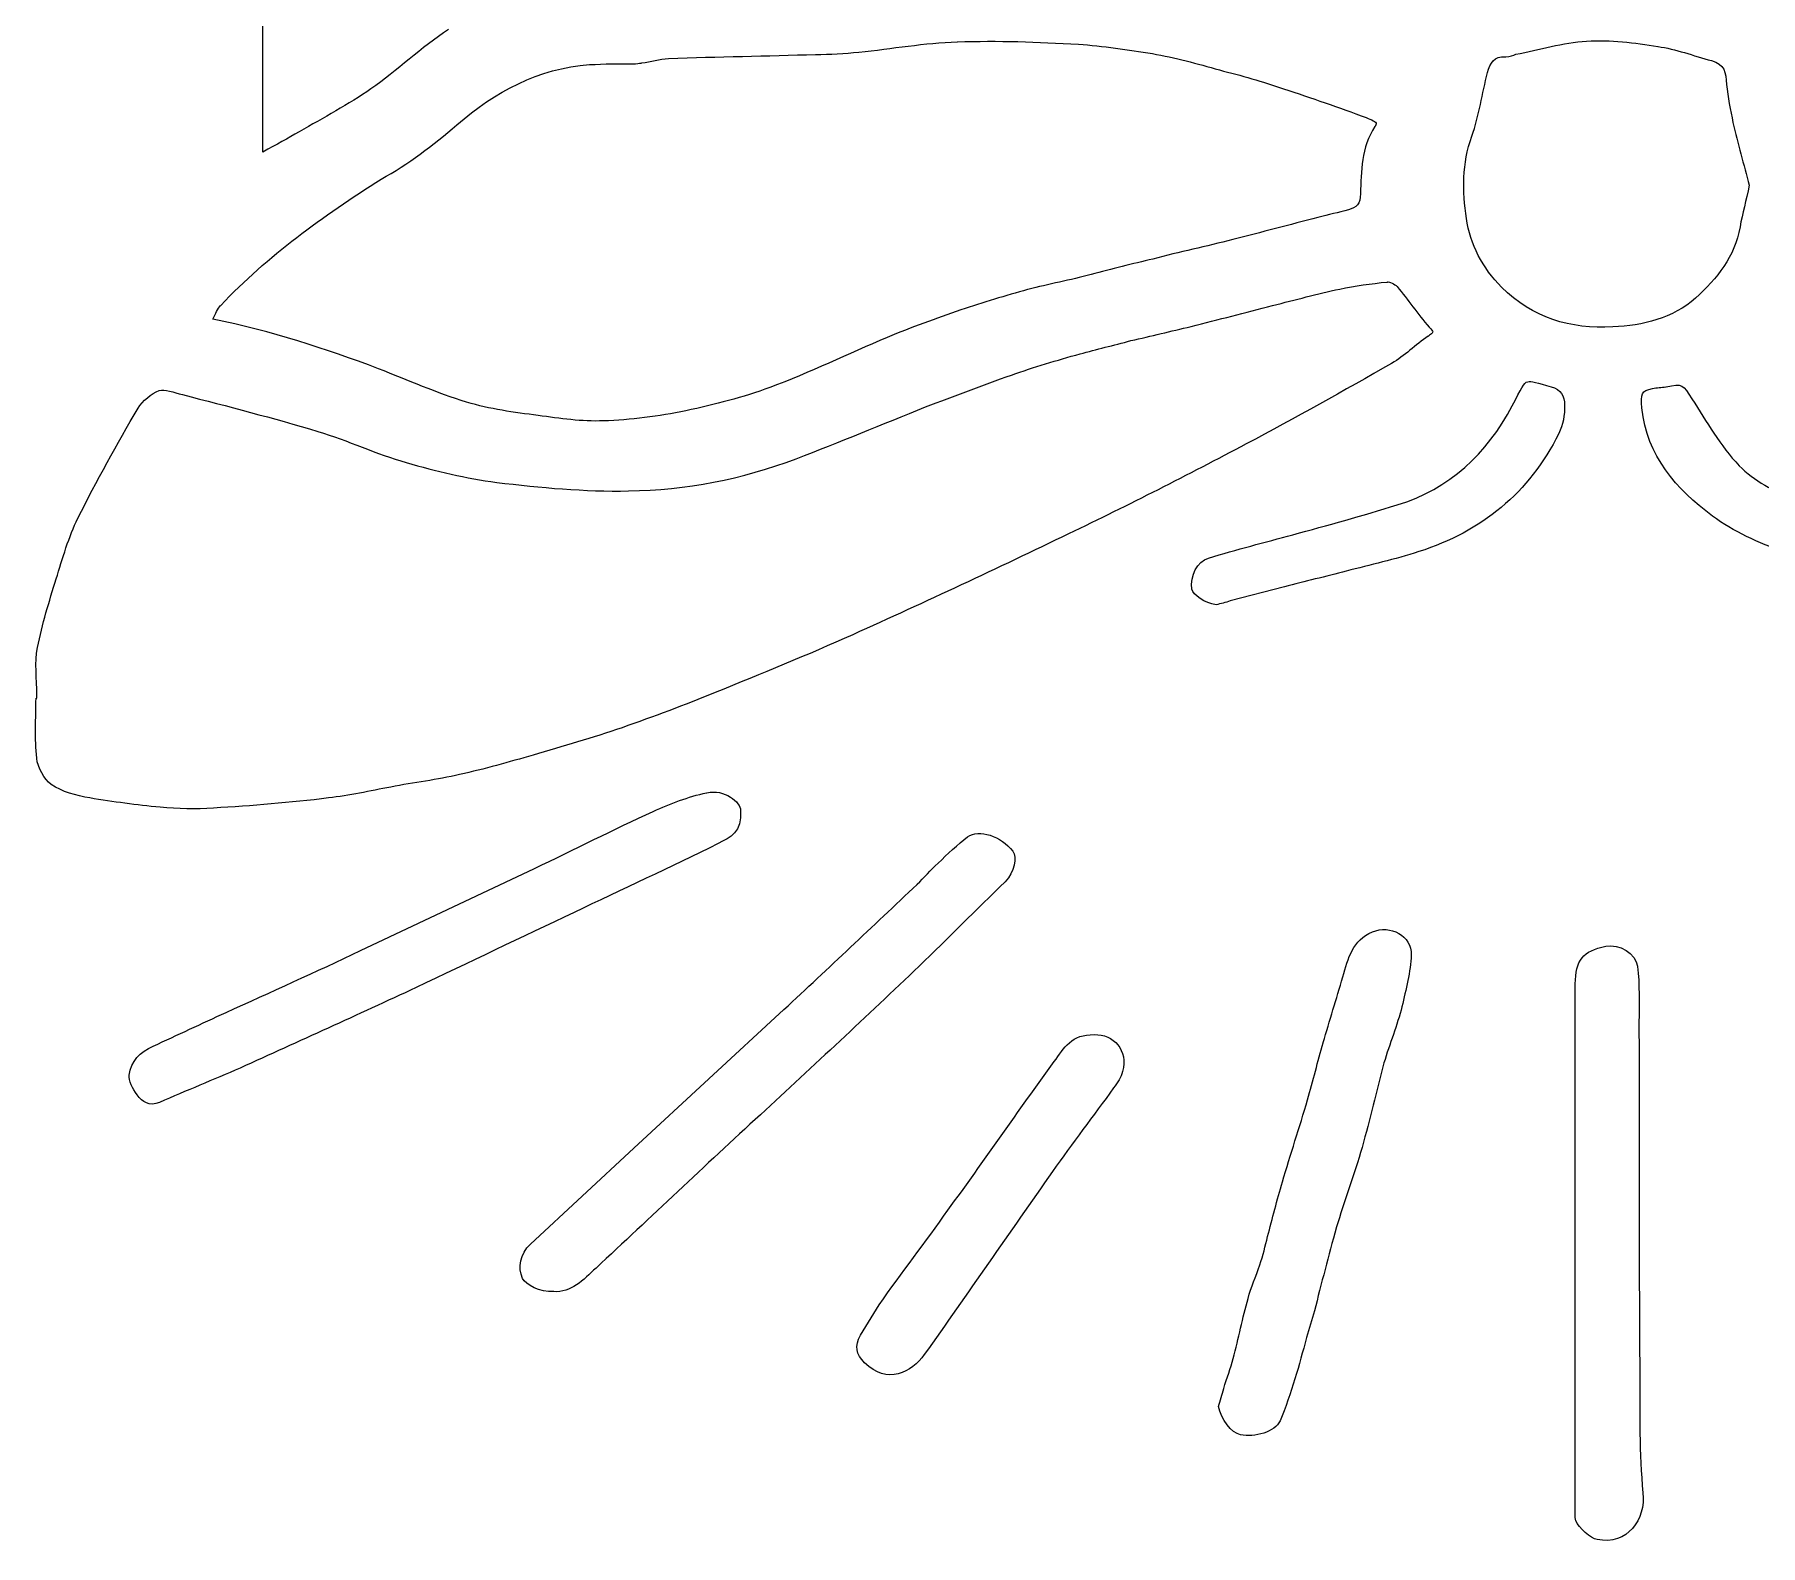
# Model space of a CAD drawing. Header units: millimetres. Extents: x -152 to 152, y -96 to 110.
# Drawn here: x -65.76 to -36.58, y -34.15 to -8.59 of the extents above; entities that cross this region are included whole.
import ezdxf

# ---------------------------------------------------------------- set-up
doc = ezdxf.new("R2010")
doc.units = ezdxf.units.MM
doc.layers.add('CUTOUTS', color=1, linetype='CONTINUOUS')

msp = doc.modelspace()

# ---------------------------------------------------------------- linework, layer by layer
at = {"layer": 'CUTOUTS'}
for p, q in [((-61.899, -10.582), (-61.899, 4.203)), ((-44.631, -17.934), (-45.545, -18.172)), ((-65.735, -19.818), (-65.722, -19.818)), ((-60.247, -24.086), (-57.31, -22.697)), ((-39.713, -33.672), (-39.713, -24.65)), ((-55.631, -27.425), (-53.091, -25.083)), ((-57.377, -29.052), (-55.631, -27.425)), ((-51.798, -30.588), (-51.482, -30.075))]:
    msp.add_line(p, q, dxfattribs=at)
for points, knots in [([(-58.761, -8.508), (-58.761, -8.508), (-58.761, -8.508), (-58.761, -8.508), (-59.229, -8.816), (-59.627, -9.2), (-60.072, -9.514)], [-0.000106, -0.000106, -0.000106, -0.000106, 0, 0, 0, 1, 1, 1, 1]), ([(-51.823, -8.891), (-51.265, -8.837), (-50.71, -8.732), (-50.16, -8.719), (-50.16, -8.719), (-50.16, -8.719), (-50.16, -8.719)], [0, 0, 0, 0, 1, 1, 1, 1.000219, 1.000219, 1.000219, 1.000219]), ([(-50.16, -8.719), (-50.16, -8.719), (-50.16, -8.719), (-50.159, -8.719), (-49.474, -8.693), (-48.801, -8.719), (-48.114, -8.759)], [-0.000177, -0.000177, -0.000177, -0.000177, 0, 0, 0, 1, 1, 1, 1]), ([(-39.522, -8.706), (-39.118, -8.68), (-38.712, -8.732), (-38.316, -8.798), (-38.316, -8.798), (-38.316, -8.798), (-38.315, -8.798)], [0, 0, 0, 0, 1, 1, 1, 1.000734, 1.000734, 1.000734, 1.000734]), ([(-55.502, -9.076), (-55.5, -9.076), (-55.499, -9.076), (-55.498, -9.075), (-55.336, -9.049), (-55.193, -9.01), (-55.04, -8.997)], [-0.008571, -0.008571, -0.008571, -0.008571, 0, 0, 0, 0.997234, 0.997234, 0.997234, 0.997234]), ([(-46.863, -8.917), (-46.482, -8.982), (-46.1, -9.088), (-45.73, -9.193), (-45.73, -9.193), (-45.73, -9.193), (-45.729, -9.194)], [0, 0, 0, 0, 1, 1, 1, 1.000721, 1.000721, 1.000721, 1.000721]), ([(-41.197, -9.238), (-41.146, -9.073), (-41.093, -8.958), (-40.891, -8.97), (-40.89, -8.97), (-40.89, -8.97), (-40.889, -8.97)], [0.002137, 0.002137, 0.002137, 0.002137, 1, 1, 1, 1.002174, 1.002174, 1.002174, 1.002174]), ([(-40.889, -8.97), (-40.889, -8.97), (-40.888, -8.97), (-40.888, -8.97), (-40.819, -8.97), (-40.763, -8.941), (-40.718, -8.929)], [-0.009255, -0.009255, -0.009255, -0.009255, 0, 0, 0, 0.99187, 0.99187, 0.99187, 0.99187]), ([(-38.315, -8.798), (-38.315, -8.798), (-38.315, -8.798), (-38.314, -8.798), (-38.019, -8.836), (-37.716, -8.954), (-37.408, -9.035)], [-0.000963, -0.000963, -0.000963, -0.000963, 0, 0, 0, 1, 1, 1, 1]), ([(-55.638, -9.089), (-55.587, -9.089), (-55.535, -9.076), (-55.506, -9.076), (-55.505, -9.076), (-55.503, -9.076), (-55.502, -9.076)], [0, 0, 0, 0, 1, 1, 1, 1.034755, 1.034755, 1.034755, 1.034755]), ([(-45.729, -9.194), (-45.729, -9.194), (-45.729, -9.194), (-45.728, -9.194), (-45.359, -9.286), (-45.004, -9.391), (-44.647, -9.51)], [-0.000727, -0.000727, -0.000727, -0.000727, 0, 0, 0, 1, 1, 1, 1]), ([(-41.462, -10.313), (-41.462, -10.313), (-41.462, -10.313), (-41.462, -10.313), (-41.341, -9.963), (-41.288, -9.591), (-41.197, -9.238)], [-0.0003045, -0.0003045, -0.0003045, -0.0003045, 0, 0, 0, 0.9989709, 0.9989709, 0.9989709, 0.9989709]), ([(-37.154, -9.439), (-37.14, -9.657), (-37.087, -9.871), (-37.047, -10.08), (-37.047, -10.081), (-37.047, -10.081), (-37.047, -10.081)], [0, 0, 0, 0, 1, 1, 1, 1.00129, 1.00129, 1.00129, 1.00129]), ([(-43.099, -10.149), (-43.099, -10.149), (-43.099, -10.149), (-43.099, -10.15), (-43.333, -10.508), (-43.332, -10.904), (-43.345, -11.287), (-43.345, -11.287), (-43.345, -11.287), (-43.345, -11.287)], [-0.000642, -0.000642, -0.000642, -0.000642, 0, 0, 0, 1, 1, 1, 1.000748, 1.000748, 1.000748, 1.000748]), ([(-43.247, -9.999), (-43.16, -10.032), (-43.077, -10.07), (-43.079, -10.106), (-43.08, -10.114), (-43.084, -10.128), (-43.098, -10.148), (-43.098, -10.149), (-43.099, -10.149), (-43.099, -10.149)], [0, 0, 0, 0, 0.806678, 0.806678, 0.806678, 1, 1, 1, 1.001634, 1.001634, 1.001634, 1.001634]), ([(-37.047, -10.081), (-37.047, -10.082), (-37.047, -10.082), (-37.047, -10.082), (-36.968, -10.438), (-36.863, -10.792), (-36.772, -11.144)], [-0.000759, -0.000759, -0.000759, -0.000759, 0, 0, 0, 0.9895876, 0.9895876, 0.9895876, 0.9895876]), ([(-41.553, -11.705), (-41.618, -11.245), (-41.631, -10.779), (-41.462, -10.313), (-41.462, -10.313), (-41.462, -10.313), (-41.462, -10.313)], [0, 0, 0, 0, 1, 1, 1, 1.000219, 1.000219, 1.000219, 1.000219]), ([(-62.614, -13.175), (-62.614, -13.175), (-62.614, -13.175), (-62.613, -13.175), (-61.811, -12.333), (-60.889, -11.661), (-59.899, -11.04)], [-0.0001709, -0.0001709, -0.0001709, -0.0001709, 0, 0, 0, 0.9996428, 0.9996428, 0.9996428, 0.9996428]), ([(-43.345, -11.287), (-43.345, -11.288), (-43.345, -11.288), (-43.345, -11.288), (-43.345, -11.457), (-43.415, -11.522), (-43.547, -11.558), (-43.547, -11.558), (-43.547, -11.558), (-43.547, -11.558)], [-0.001551, -0.001551, -0.001551, -0.001551, 0, 0, 0, 1, 1, 1, 1.001782, 1.001782, 1.001782, 1.001782]), ([(-43.547, -11.558), (-43.548, -11.558), (-43.548, -11.558), (-43.548, -11.558), (-43.715, -11.609), (-43.887, -11.636), (-44.063, -11.69)], [-0.0014939, -0.0014939, -0.0014939, -0.0014939, 0, 0, 0, 0.9975688, 0.9975688, 0.9975688, 0.9975688]), ([(-44.063, -11.69), (-44.54, -11.809), (-45.015, -11.941), (-45.503, -12.06), (-45.503, -12.06), (-45.504, -12.06), (-45.504, -12.06)], [0.0009017, 0.0009017, 0.0009017, 0.0009017, 1, 1, 1, 1.0003335, 1.0003335, 1.0003335, 1.0003335]), ([(-36.928, -11.848), (-37.018, -12.35), (-37.314, -12.723), (-37.68, -13.05), (-37.68, -13.05), (-37.68, -13.05), (-37.68, -13.05)], [0, 0, 0, 0, 1, 1, 1, 1.000066, 1.000066, 1.000066, 1.000066]), ([(-45.504, -12.06), (-45.504, -12.06), (-45.504, -12.06), (-45.504, -12.06), (-45.952, -12.179), (-46.402, -12.271), (-46.853, -12.391)], [-0.000361, -0.000361, -0.000361, -0.000361, 0, 0, 0, 0.9994294, 0.9994294, 0.9994294, 0.9994294]), ([(-47.898, -12.655), (-48.253, -12.747), (-48.611, -12.814), (-48.97, -12.907), (-48.97, -12.907), (-48.97, -12.907), (-48.971, -12.907)], [0, 0, 0, 0, 1, 1, 1, 1.000556, 1.000556, 1.000556, 1.000556]), ([(-43.696, -12.898), (-43.433, -12.846), (-43.17, -12.806), (-42.894, -12.78), (-42.893, -12.78), (-42.892, -12.78), (-42.891, -12.78)], [0, 0, 0, 0, 1, 1, 1, 1.003062, 1.003062, 1.003062, 1.003062]), ([(-42.891, -12.78), (-42.89, -12.78), (-42.89, -12.78), (-42.889, -12.779), (-42.857, -12.773), (-42.768, -12.813), (-42.724, -12.857)], [-0.012668, -0.012668, -0.012668, -0.012668, 0, 0, 0, 0.987725, 0.987725, 0.987725, 0.987725]), ([(-48.971, -12.907), (-48.971, -12.907), (-48.971, -12.907), (-48.971, -12.907), (-49.341, -13.013), (-49.726, -13.119), (-50.099, -13.252)], [-0.000533, -0.000533, -0.000533, -0.000533, 0, 0, 0, 1, 1, 1, 1]), ([(-39.078, -13.54), (-39.078, -13.54), (-39.078, -13.54), (-39.078, -13.54), (-39.795, -13.579), (-40.439, -13.386), (-40.958, -12.867)], [-0.000037, -0.000037, -0.000037, -0.000037, 0, 0, 0, 1, 1, 1, 1]), ([(-37.68, -13.05), (-37.68, -13.05), (-37.68, -13.05), (-37.68, -13.05), (-38.065, -13.397), (-38.568, -13.514), (-39.078, -13.54), (-39.078, -13.54), (-39.078, -13.54), (-39.078, -13.54)], [-0.000062, -0.000062, -0.000062, -0.000062, 0, 0, 0, 1, 1, 1, 1.000053, 1.000053, 1.000053, 1.000053]), ([(-62.745, -13.409), (-62.698, -13.316), (-62.668, -13.23), (-62.614, -13.176), (-62.614, -13.176), (-62.614, -13.175), (-62.614, -13.175)], [0.1803161, 0.1803161, 0.1803161, 0.1803161, 1, 1, 1, 1.0017809, 1.0017809, 1.0017809, 1.0017809]), ([(-59.946, -14.245), (-59.946, -14.245), (-59.946, -14.245), (-59.947, -14.245), (-60.841, -13.908), (-61.749, -13.608), (-62.745, -13.409)], [-0.0001333, -0.0001333, -0.0001333, -0.0001333, 0, 0, 0, 0.9779349, 0.9779349, 0.9779349, 0.9779349]), ([(-50.099, -13.252), (-50.522, -13.398), (-50.933, -13.543), (-51.345, -13.716), (-51.345, -13.716), (-51.345, -13.716), (-51.345, -13.716)], [0.0004437, 0.0004437, 0.0004437, 0.0004437, 1, 1, 1, 1.0000103, 1.0000103, 1.0000103, 1.0000103]), ([(-46.207, -13.533), (-46.207, -13.533), (-46.207, -13.533), (-46.207, -13.533), (-45.743, -13.414), (-45.294, -13.295), (-44.831, -13.176)], [-0.000434, -0.000434, -0.000434, -0.000434, 0, 0, 0, 1, 1, 1, 1]), ([(-47.226, -13.771), (-46.882, -13.692), (-46.551, -13.612), (-46.208, -13.533), (-46.208, -13.533), (-46.207, -13.533), (-46.207, -13.533)], [0.0009298, 0.0009298, 0.0009298, 0.0009298, 1, 1, 1, 1.0005875, 1.0005875, 1.0005875, 1.0005875]), ([(-42.198, -13.694), (-42.199, -13.694), (-42.199, -13.694), (-42.199, -13.695), (-42.416, -13.844), (-42.6, -14.028), (-42.818, -14.156)], [-0.001418, -0.001418, -0.001418, -0.001418, 0, 0, 0, 1, 1, 1, 1]), ([(-42.182, -13.544), (-42.109, -13.627), (-42.107, -13.624), (-42.162, -13.669), (-42.172, -13.676), (-42.183, -13.685), (-42.197, -13.693), (-42.198, -13.694), (-42.198, -13.694), (-42.198, -13.694)], [0, 0, 0, 0, 0.855861, 0.855861, 0.855861, 1, 1, 1, 1.002918, 1.002918, 1.002918, 1.002918]), ([(-51.345, -13.716), (-51.345, -13.716), (-51.345, -13.716), (-51.345, -13.716), (-52.008, -13.995), (-52.656, -14.312), (-53.327, -14.562)], [-0.000006, -0.000006, -0.000006, -0.000006, 0, 0, 0, 1, 1, 1, 1]), ([(-49.245, -14.352), (-48.863, -14.22), (-48.48, -14.101), (-48.085, -13.996), (-48.085, -13.996), (-48.084, -13.996), (-48.084, -13.996)], [0, 0, 0, 0, 1, 1, 1, 1.000359, 1.000359, 1.000359, 1.000359]), ([(-48.084, -13.996), (-48.084, -13.996), (-48.084, -13.996), (-48.084, -13.995), (-47.808, -13.917), (-47.518, -13.851), (-47.226, -13.771)], [-0.0005105, -0.0005105, -0.0005105, -0.0005105, 0, 0, 0, 0.9989142, 0.9989142, 0.9989142, 0.9989142]), ([(-58.455, -14.812), (-58.954, -14.655), (-59.442, -14.444), (-59.946, -14.245), (-59.946, -14.245), (-59.946, -14.245), (-59.946, -14.245)], [0.000459, 0.000459, 0.000459, 0.000459, 1, 1, 1, 1.0002406, 1.0002406, 1.0002406, 1.0002406]), ([(-42.818, -14.156), (-43.625, -14.618), (-44.444, -15.081), (-45.277, -15.517), (-45.277, -15.517), (-45.277, -15.517), (-45.277, -15.517)], [0.0001938, 0.0001938, 0.0001938, 0.0001938, 1, 1, 1, 1.0000659, 1.0000659, 1.0000659, 1.0000659]), ([(-63.652, -14.616), (-63.561, -14.587), (-63.408, -14.643), (-63.258, -14.684), (-63.258, -14.684), (-63.258, -14.684), (-63.258, -14.684)], [0.0022555, 0.0022555, 0.0022555, 0.0022555, 1, 1, 1, 1.0007281, 1.0007281, 1.0007281, 1.0007281]), ([(-40.778, -14.871), (-40.623, -14.584), (-40.59, -14.481), (-40.518, -14.465), (-40.465, -14.454), (-40.35, -14.484), (-40.121, -14.551), (-40.121, -14.551), (-40.121, -14.551), (-40.121, -14.551)], [0, 0, 0, 0, 0.579713, 0.579713, 0.579713, 1, 1, 1, 1.000095, 1.000095, 1.000095, 1.000095]), ([(-40.121, -14.551), (-40.121, -14.551), (-40.121, -14.551), (-40.121, -14.551), (-39.953, -14.599), (-39.893, -14.704), (-39.893, -14.86)], [-0.000278, -0.000278, -0.000278, -0.000278, 0, 0, 0, 1, 1, 1, 1]), ([(-38.405, -14.579), (-38.33, -14.566), (-38.264, -14.566), (-38.181, -14.552), (-38.18, -14.552), (-38.18, -14.552), (-38.179, -14.552)], [0.002225, 0.002225, 0.002225, 0.002225, 1, 1, 1, 1.007108, 1.007108, 1.007108, 1.007108]), ([(-38.179, -14.552), (-38.178, -14.552), (-38.178, -14.552), (-38.177, -14.552), (-37.907, -14.487), (-37.886, -14.519), (-37.742, -14.754), (-37.742, -14.754), (-37.742, -14.754), (-37.742, -14.755)], [-0.002003, -0.002003, -0.002003, -0.002003, 0, 0, 0, 1, 1, 1, 1.000939, 1.000939, 1.000939, 1.000939]), ([(-63.258, -14.684), (-63.258, -14.684), (-63.258, -14.684), (-63.258, -14.684), (-62.49, -14.882), (-61.724, -15.08), (-60.971, -15.305)], [-0.000139, -0.000139, -0.000139, -0.000139, 0, 0, 0, 1, 1, 1, 1]), ([(-57.245, -15.036), (-57.246, -15.036), (-57.246, -15.036), (-57.246, -15.036), (-57.656, -14.983), (-58.063, -14.93), (-58.455, -14.812)], [-0.000274, -0.000274, -0.000274, -0.000274, 0, 0, 0, 1, 1, 1, 1]), ([(-39.893, -14.86), (-39.893, -15.027), (-39.919, -15.205), (-39.992, -15.339), (-39.992, -15.339), (-39.993, -15.34), (-39.993, -15.34)], [0, 0, 0, 0, 1, 1, 1, 1.002057, 1.002057, 1.002057, 1.002057]), ([(-37.742, -14.755), (-37.742, -14.755), (-37.741, -14.755), (-37.741, -14.755), (-37.491, -15.137), (-37.265, -15.55), (-36.942, -15.887)], [-0.000572, -0.000572, -0.000572, -0.000572, 0, 0, 0, 1, 1, 1, 1]), ([(-56.143, -15.128), (-56.143, -15.128), (-56.143, -15.128), (-56.143, -15.128), (-56.507, -15.141), (-56.875, -15.089), (-57.245, -15.036), (-57.245, -15.036), (-57.245, -15.036), (-57.245, -15.036)], [-0.00016, -0.00016, -0.00016, -0.00016, 0, 0, 0, 1, 1, 1, 1.000302, 1.000302, 1.000302, 1.000302]), ([(-54.748, -14.957), (-55.209, -15.049), (-55.683, -15.115), (-56.142, -15.128), (-56.142, -15.128), (-56.142, -15.128), (-56.143, -15.128)], [0, 0, 0, 0, 1, 1, 1, 1.000128, 1.000128, 1.000128, 1.000128]), ([(-52.882, -15.767), (-52.882, -15.767), (-52.882, -15.767), (-52.882, -15.767), (-52.153, -15.489), (-51.426, -15.184), (-50.698, -14.893)], [-0.000047, -0.000047, -0.000047, -0.000047, 0, 0, 0, 1, 1, 1, 1]), ([(-39.993, -15.34), (-39.993, -15.34), (-39.993, -15.34), (-39.993, -15.341), (-40.49, -16.348), (-41.297, -16.999), (-42.358, -17.339), (-42.358, -17.339), (-42.358, -17.339), (-42.358, -17.339)], [-0.0003, -0.0003, -0.0003, -0.0003, 0, 0, 0, 1, 1, 1, 1.000011, 1.000011, 1.000011, 1.000011]), ([(-45.277, -15.517), (-45.277, -15.517), (-45.277, -15.517), (-45.277, -15.517), (-46.268, -16.046), (-47.26, -16.548), (-48.278, -17.038), (-48.278, -17.038), (-48.278, -17.038), (-48.278, -17.038)], [-0.000055, -0.000055, -0.000055, -0.000055, 0, 0, 0, 1, 1, 1, 1.000018, 1.000018, 1.000018, 1.000018]), ([(-59.475, -15.834), (-58.971, -15.98), (-58.466, -16.1), (-57.946, -16.167), (-57.946, -16.167), (-57.946, -16.167), (-57.946, -16.167)], [0, 0, 0, 0, 1, 1, 1, 1.000051, 1.000051, 1.000051, 1.000051]), ([(-55.717, -16.312), (-54.745, -16.299), (-53.8, -16.113), (-52.882, -15.767), (-52.882, -15.767), (-52.882, -15.767), (-52.882, -15.767)], [0, 0, 0, 0, 1, 1, 1, 1.000037, 1.000037, 1.000037, 1.000037]), ([(-36.942, -15.887), (-36.694, -16.148), (-36.344, -16.308), (-36.027, -16.453), (-36.027, -16.454), (-36.026, -16.454), (-36.026, -16.454)], [0.000306, 0.000306, 0.000306, 0.000306, 1, 1, 1, 1.00078, 1.00078, 1.00078, 1.00078]), ([(-57.946, -16.167), (-57.946, -16.167), (-57.946, -16.167), (-57.946, -16.167), (-57.204, -16.259), (-56.461, -16.326), (-55.717, -16.312)], [-0.0000352, -0.0000352, -0.0000352, -0.0000352, 0, 0, 0, 0.999907, 0.999907, 0.999907, 0.999907]), ([(-65.393, -17.799), (-65.393, -17.799), (-65.393, -17.799), (-65.393, -17.799), (-65.287, -17.454), (-65.182, -17.086), (-65.026, -16.774)], [-0.000056, -0.000056, -0.000056, -0.000056, 0, 0, 0, 1, 1, 1, 1]), ([(-48.278, -17.038), (-48.278, -17.038), (-48.278, -17.038), (-48.278, -17.038), (-49.482, -17.62), (-50.698, -18.188), (-51.928, -18.744)], [-0.000015, -0.000015, -0.000015, -0.000015, 0, 0, 0, 1, 1, 1, 1]), ([(-45.914, -17.448), (-45.914, -17.448), (-45.913, -17.448), (-45.913, -17.448), (-45.439, -17.303), (-44.963, -17.184), (-44.486, -17.052)], [-0.000176, -0.000176, -0.000176, -0.000176, 0, 0, 0, 1, 1, 1, 1]), ([(-46.196, -17.975), (-46.22, -17.743), (-46.108, -17.505), (-45.914, -17.448), (-45.914, -17.448), (-45.914, -17.448), (-45.914, -17.448)], [0.0028631, 0.0028631, 0.0028631, 0.0028631, 1, 1, 1, 1.0003731, 1.0003731, 1.0003731, 1.0003731]), ([(-42.358, -17.339), (-42.358, -17.339), (-42.358, -17.339), (-42.358, -17.339), (-42.766, -17.471), (-43.175, -17.563), (-43.586, -17.669), (-43.586, -17.669), (-43.586, -17.669), (-43.586, -17.669)], [-0.000028, -0.000028, -0.000028, -0.000028, 0, 0, 0, 1, 1, 1, 1.000205, 1.000205, 1.000205, 1.000205]), ([(-43.586, -17.669), (-43.586, -17.669), (-43.586, -17.669), (-43.586, -17.669), (-43.929, -17.762), (-44.286, -17.841), (-44.631, -17.934)], [-0.000244, -0.000244, -0.000244, -0.000244, 0, 0, 0, 1, 1, 1, 1]), ([(-65.71, -18.958), (-65.631, -18.564), (-65.512, -18.182), (-65.393, -17.799), (-65.393, -17.799), (-65.393, -17.799), (-65.393, -17.799)], [0, 0, 0, 0, 1, 1, 1, 1.00005, 1.00005, 1.00005, 1.00005]), ([(-45.545, -18.172), (-45.546, -18.173), (-45.546, -18.173), (-45.547, -18.173), (-45.622, -18.198), (-45.71, -18.223), (-45.783, -18.236)], [-0.0066317, -0.0066317, -0.0066317, -0.0066317, 0, 0, 0, 0.968065, 0.968065, 0.968065, 0.968065]), ([(-65.722, -19.818), (-65.722, -19.802), (-65.722, -19.785), (-65.722, -19.768), (-65.722, -19.486), (-65.76, -19.211), (-65.71, -18.958)], [-0.059993, -0.059993, -0.059993, -0.059993, 0, 0, 0, 1, 1, 1, 1]), ([(-51.928, -18.744), (-52.694, -19.087), (-53.474, -19.404), (-54.255, -19.722), (-54.255, -19.722), (-54.255, -19.722), (-54.255, -19.722)], [0.0000551, 0.0000551, 0.0000551, 0.0000551, 1, 1, 1, 1.0000295, 1.0000295, 1.0000295, 1.0000295]), ([(-65.722, -20.835), (-65.722, -20.835), (-65.722, -20.835), (-65.722, -20.834), (-65.759, -20.499), (-65.737, -20.161), (-65.735, -19.818)], [-0.0007858, -0.0007858, -0.0007858, -0.0007858, 0, 0, 0, 0.9536336, 0.9536336, 0.9536336, 0.9536336]), ([(-54.255, -19.722), (-54.255, -19.722), (-54.255, -19.722), (-54.255, -19.722), (-54.77, -19.933), (-55.298, -20.131), (-55.827, -20.316)], [-0.000045, -0.000045, -0.000045, -0.000045, 0, 0, 0, 1, 1, 1, 1]), ([(-55.827, -20.316), (-56.328, -20.488), (-56.83, -20.633), (-57.332, -20.779), (-57.332, -20.779), (-57.332, -20.779), (-57.332, -20.779)], [0.0002218, 0.0002218, 0.0002218, 0.0002218, 1, 1, 1, 1.0000125, 1.0000125, 1.0000125, 1.0000125]), ([(-65.479, -21.275), (-65.593, -21.194), (-65.71, -20.988), (-65.722, -20.836), (-65.722, -20.836), (-65.722, -20.835), (-65.722, -20.835)], [0.00132, 0.00132, 0.00132, 0.00132, 1, 1, 1, 1.001637, 1.001637, 1.001637, 1.001637]), ([(-57.332, -20.779), (-57.332, -20.779), (-57.332, -20.779), (-57.332, -20.779), (-57.742, -20.898), (-58.151, -21.016), (-58.573, -21.108), (-58.573, -21.108), (-58.573, -21.109), (-58.573, -21.109)], [-0.000015, -0.000015, -0.000015, -0.000015, 0, 0, 0, 1, 1, 1, 1.000413, 1.000413, 1.000413, 1.000413]), ([(-58.573, -21.109), (-58.573, -21.109), (-58.573, -21.109), (-58.574, -21.109), (-58.953, -21.2), (-59.349, -21.24), (-59.736, -21.32)], [-0.000454, -0.000454, -0.000454, -0.000454, 0, 0, 0, 0.999559, 0.999559, 0.999559, 0.999559]), ([(-60.79, -21.505), (-60.79, -21.505), (-60.79, -21.505), (-60.79, -21.505), (-61.437, -21.584), (-62.085, -21.637), (-62.732, -21.676), (-62.732, -21.676), (-62.733, -21.676), (-62.733, -21.676)], [-0.000143, -0.000143, -0.000143, -0.000143, 0, 0, 0, 1, 1, 1, 1.000328, 1.000328, 1.000328, 1.000328]), ([(-59.736, -21.32), (-60.094, -21.386), (-60.437, -21.465), (-60.79, -21.504), (-60.79, -21.504), (-60.79, -21.504), (-60.79, -21.505)], [0.0004772, 0.0004772, 0.0004772, 0.0004772, 1, 1, 1, 1.0002593, 1.0002593, 1.0002593, 1.0002593]), ([(-55.3, -21.732), (-55.3, -21.732), (-55.3, -21.732), (-55.3, -21.732), (-55.011, -21.6), (-54.71, -21.483), (-54.398, -21.418), (-54.397, -21.418), (-54.397, -21.418), (-54.397, -21.418)], [-0.000077, -0.000077, -0.000077, -0.000077, 0, 0, 0, 1, 1, 1, 1.000775, 1.000775, 1.000775, 1.000775]), ([(-54.397, -21.418), (-54.397, -21.418), (-54.396, -21.418), (-54.396, -21.418), (-54.094, -21.345), (-53.823, -21.582), (-53.823, -21.713), (-53.823, -21.713), (-53.823, -21.714), (-53.823, -21.715)], [-0.000739, -0.000739, -0.000739, -0.000739, 0, 0, 0, 1, 1, 1, 1.003099, 1.003099, 1.003099, 1.003099]), ([(-62.733, -21.676), (-62.733, -21.676), (-62.733, -21.676), (-62.733, -21.676), (-63.033, -21.702), (-63.335, -21.689), (-63.638, -21.663)], [-0.000698, -0.000698, -0.000698, -0.000698, 0, 0, 0, 1, 1, 1, 1]), ([(-57.31, -22.697), (-56.634, -22.379), (-55.973, -22.036), (-55.3, -21.732), (-55.3, -21.732), (-55.3, -21.732), (-55.3, -21.732)], [0, 0, 0, 0, 1, 1, 1, 1.000033, 1.000033, 1.000033, 1.000033]), ([(-53.823, -21.715), (-53.823, -21.715), (-53.823, -21.716), (-53.823, -21.716), (-53.798, -22.08), (-53.994, -22.171), (-54.205, -22.277)], [-0.001493, -0.001493, -0.001493, -0.001493, 0, 0, 0, 1, 1, 1, 1]), ([(-50.484, -22.609), (-50.484, -22.609), (-50.483, -22.608), (-50.483, -22.608), (-50.326, -22.451), (-50.155, -22.294), (-49.986, -22.163)], [-0.001952, -0.001952, -0.001952, -0.001952, 0, 0, 0, 0.998342, 0.998342, 0.998342, 0.998342]), ([(-49.986, -22.163), (-49.794, -22.029), (-49.42, -22.145), (-49.222, -22.405), (-49.222, -22.405), (-49.222, -22.405), (-49.222, -22.405)], [0.0014056, 0.0014056, 0.0014056, 0.0014056, 1, 1, 1, 1.0005646, 1.0005646, 1.0005646, 1.0005646]), ([(-54.205, -22.277), (-55.012, -22.673), (-55.832, -23.057), (-56.639, -23.441), (-56.639, -23.441), (-56.639, -23.441), (-56.639, -23.441)], [0.000122, 0.000122, 0.000122, 0.000122, 1, 1, 1, 1.0000167, 1.0000167, 1.0000167, 1.0000167]), ([(-49.222, -22.405), (-49.222, -22.405), (-49.222, -22.405), (-49.221, -22.406), (-49.143, -22.503), (-49.193, -22.764), (-49.35, -22.921)], [-0.001164, -0.001164, -0.001164, -0.001164, 0, 0, 0, 1, 1, 1, 1]), ([(-50.841, -22.966), (-50.841, -22.966), (-50.841, -22.966), (-50.84, -22.965), (-50.72, -22.845), (-50.615, -22.727), (-50.485, -22.61), (-50.485, -22.61), (-50.484, -22.609), (-50.484, -22.609)], [-0.001337, -0.001337, -0.001337, -0.001337, 0, 0, 0, 1, 1, 1, 1.002463, 1.002463, 1.002463, 1.002463]), ([(-53.091, -25.083), (-53.091, -25.083), (-53.091, -25.083), (-53.091, -25.083), (-52.336, -24.382), (-51.595, -23.681), (-50.841, -22.966), (-50.841, -22.966), (-50.841, -22.966), (-50.841, -22.966)], [-0.000035, -0.000035, -0.000035, -0.000035, 0, 0, 0, 1, 1, 1, 1.000217, 1.000217, 1.000217, 1.000217]), ([(-56.639, -23.441), (-56.639, -23.441), (-56.639, -23.441), (-56.639, -23.441), (-57.525, -23.864), (-58.424, -24.287), (-59.311, -24.711)], [-0.000015, -0.000015, -0.000015, -0.000015, 0, 0, 0, 1, 1, 1, 1]), ([(-43.644, -24.531), (-43.551, -24.212), (-43.479, -23.907), (-43.144, -23.77), (-43.144, -23.77), (-43.144, -23.77), (-43.144, -23.77)], [0.000275, 0.000275, 0.000275, 0.000275, 1, 1, 1, 1.000597, 1.000597, 1.000597, 1.000597]), ([(-43.144, -23.77), (-43.143, -23.77), (-43.143, -23.77), (-43.143, -23.77), (-42.844, -23.638), (-42.474, -23.84), (-42.485, -24.158)], [-0.000637, -0.000637, -0.000637, -0.000637, 0, 0, 0, 1, 1, 1, 1]), ([(-62.523, -25.132), (-62.523, -25.132), (-62.523, -25.132), (-62.523, -25.132), (-61.769, -24.788), (-61.002, -24.444), (-60.247, -24.086)], [-0.000038, -0.000038, -0.000038, -0.000038, 0, 0, 0, 1, 1, 1, 1]), ([(-39.713, -24.65), (-39.713, -24.253), (-39.581, -24.088), (-39.198, -24.011), (-39.198, -24.011), (-39.198, -24.011), (-39.198, -24.011)], [0, 0, 0, 0, 1, 1, 1, 1.000208, 1.000208, 1.000208, 1.000208]), ([(-39.198, -24.011), (-39.197, -24.011), (-39.197, -24.011), (-39.197, -24.011), (-38.977, -23.964), (-38.684, -24.138), (-38.662, -24.351), (-38.662, -24.351), (-38.662, -24.351), (-38.662, -24.351)], [-0.000328, -0.000328, -0.000328, -0.000328, 0, 0, 0, 1, 1, 1, 1.000642, 1.000642, 1.000642, 1.000642]), ([(-38.662, -24.351), (-38.662, -24.351), (-38.662, -24.352), (-38.662, -24.352), (-38.623, -24.664), (-38.636, -24.979), (-38.636, -25.298)], [-0.000507, -0.000507, -0.000507, -0.000507, 0, 0, 0, 1, 1, 1, 1]), ([(-43.975, -25.643), (-43.975, -25.643), (-43.975, -25.643), (-43.975, -25.642), (-43.869, -25.273), (-43.75, -24.903), (-43.644, -24.531)], [-0.000119, -0.000119, -0.000119, -0.000119, 0, 0, 0, 1, 1, 1, 1]), ([(-42.643, -25.035), (-42.721, -25.347), (-42.853, -25.664), (-42.947, -25.985), (-42.947, -25.985), (-42.947, -25.985), (-42.947, -25.985)], [0.0005537, 0.0005537, 0.0005537, 0.0005537, 1, 1, 1, 1.0003237, 1.0003237, 1.0003237, 1.0003237]), ([(-63.754, -25.701), (-63.754, -25.701), (-63.754, -25.701), (-63.754, -25.701), (-63.343, -25.515), (-62.933, -25.317), (-62.523, -25.132), (-62.523, -25.132), (-62.523, -25.132), (-62.523, -25.132)], [-0.000111, -0.000111, -0.000111, -0.000111, 0, 0, 0, 1, 1, 1, 1.00007, 1.00007, 1.00007, 1.00007]), ([(-48.52, -25.962), (-48.52, -25.962), (-48.52, -25.962), (-48.52, -25.962), (-48.359, -25.735), (-48.222, -25.494), (-47.848, -25.507), (-47.847, -25.507), (-47.847, -25.507), (-47.846, -25.507)], [-0.000485, -0.000485, -0.000485, -0.000485, 0, 0, 0, 1, 1, 1, 1.001477, 1.001477, 1.001477, 1.001477]), ([(-47.846, -25.507), (-47.846, -25.507), (-47.845, -25.507), (-47.844, -25.507), (-47.518, -25.495), (-47.267, -25.776), (-47.365, -26.131), (-47.365, -26.132), (-47.365, -26.132), (-47.365, -26.132)], [-0.001641, -0.001641, -0.001641, -0.001641, 0, 0, 0, 1, 1, 1, 1.000507, 1.000507, 1.000507, 1.000507]), ([(-44.24, -26.608), (-44.146, -26.289), (-44.067, -25.959), (-43.975, -25.643), (-43.975, -25.643), (-43.975, -25.643), (-43.975, -25.643)], [0.0002755, 0.0002755, 0.0002755, 0.0002755, 1, 1, 1, 1.0001384, 1.0001384, 1.0001384, 1.0001384]), ([(-64.161, -26.191), (-64.124, -25.957), (-63.981, -25.802), (-63.754, -25.701), (-63.754, -25.701), (-63.754, -25.701), (-63.754, -25.701)], [0.0016859, 0.0016859, 0.0016859, 0.0016859, 1, 1, 1, 1.0001909, 1.0001909, 1.0001909, 1.0001909]), ([(-50.319, -28.476), (-49.71, -27.642), (-49.128, -26.795), (-48.52, -25.963), (-48.52, -25.962), (-48.52, -25.962), (-48.52, -25.962)], [0, 0, 0, 0, 1, 1, 1, 1.000129, 1.000129, 1.000129, 1.000129]), ([(-47.365, -26.132), (-47.365, -26.132), (-47.366, -26.132), (-47.366, -26.133), (-47.389, -26.226), (-47.45, -26.314), (-47.517, -26.407)], [-0.001848, -0.001848, -0.001848, -0.001848, 0, 0, 0, 1, 1, 1, 1]), ([(-42.947, -25.985), (-42.947, -25.986), (-42.947, -25.986), (-42.947, -25.986), (-43.079, -26.464), (-43.185, -26.94), (-43.317, -27.415)], [-0.000217, -0.000217, -0.000217, -0.000217, 0, 0, 0, 1, 1, 1, 1]), ([(-44.663, -27.998), (-44.663, -27.998), (-44.663, -27.997), (-44.663, -27.997), (-44.531, -27.536), (-44.372, -27.073), (-44.24, -26.608)], [-0.000297, -0.000297, -0.000297, -0.000297, 0, 0, 0, 1, 1, 1, 1]), ([(-53.489, -26.862), (-54.429, -27.722), (-55.342, -28.595), (-56.268, -29.455), (-56.268, -29.455), (-56.268, -29.455), (-56.268, -29.455)], [0, 0, 0, 0, 1, 1, 1, 1.000031, 1.000031, 1.000031, 1.000031]), ([(-43.317, -27.415), (-43.449, -27.875), (-43.62, -28.324), (-43.753, -28.776), (-43.754, -28.776), (-43.754, -28.777), (-43.754, -28.777)], [0.000256, 0.000256, 0.000256, 0.000256, 1, 1, 1, 1.0001378, 1.0001378, 1.0001378, 1.0001378]), ([(-44.914, -28.922), (-44.834, -28.618), (-44.755, -28.301), (-44.663, -27.998), (-44.663, -27.998), (-44.663, -27.998), (-44.663, -27.998)], [0, 0, 0, 0, 1, 1, 1, 1.000449, 1.000449, 1.000449, 1.000449]), ([(-43.754, -28.777), (-43.754, -28.777), (-43.754, -28.777), (-43.754, -28.777), (-43.886, -29.241), (-44.005, -29.718), (-44.124, -30.18)], [-0.000134, -0.000134, -0.000134, -0.000134, 0, 0, 0, 1, 1, 1, 1]), ([(-57.511, -29.629), (-57.511, -29.629), (-57.511, -29.629), (-57.511, -29.629), (-57.593, -29.453), (-57.547, -29.21), (-57.377, -29.052), (-57.377, -29.052), (-57.377, -29.052), (-57.377, -29.052)], [-0.000381, -0.000381, -0.000381, -0.000381, 0, 0, 0, 1, 1, 1, 1.000057, 1.000057, 1.000057, 1.000057]), ([(-56.268, -29.455), (-56.268, -29.455), (-56.268, -29.455), (-56.268, -29.455), (-56.481, -29.655), (-56.693, -29.876), (-56.983, -29.852), (-56.985, -29.852), (-56.986, -29.852), (-56.987, -29.852)], [-0.000137, -0.000137, -0.000137, -0.000137, 0, 0, 0, 1, 1, 1, 1.003632, 1.003632, 1.003632, 1.003632]), ([(-45.245, -29.968), (-45.245, -29.968), (-45.245, -29.968), (-45.245, -29.968), (-45.193, -29.774), (-45.114, -29.603), (-45.047, -29.402)], [-0.000504, -0.000504, -0.000504, -0.000504, 0, 0, 0, 1, 1, 1, 1]), ([(-56.987, -29.852), (-56.988, -29.852), (-56.989, -29.852), (-56.99, -29.852), (-57.21, -29.864), (-57.461, -29.739), (-57.511, -29.63), (-57.511, -29.63), (-57.511, -29.63), (-57.511, -29.629)], [-0.004852, -0.004852, -0.004852, -0.004852, 0, 0, 0, 1, 1, 1, 1.000521, 1.000521, 1.000521, 1.000521]), ([(-45.496, -30.986), (-45.403, -30.64), (-45.337, -30.296), (-45.245, -29.968), (-45.245, -29.968), (-45.245, -29.968), (-45.245, -29.968)], [0, 0, 0, 0, 1, 1, 1, 1.000301, 1.000301, 1.000301, 1.000301]), ([(-38.623, -31.238), (-38.623, -31.912), (-38.636, -32.588), (-38.569, -33.254), (-38.569, -33.254), (-38.569, -33.254), (-38.569, -33.254)], [0, 0, 0, 0, 1, 1, 1, 1.000138, 1.000138, 1.000138, 1.000138]), ([(-38.569, -33.254), (-38.569, -33.254), (-38.569, -33.254), (-38.569, -33.254), (-38.519, -33.703), (-38.833, -34.146), (-39.344, -34.046), (-39.344, -34.046), (-39.344, -34.046), (-39.344, -34.046)], [-0.000191, -0.000191, -0.000191, -0.000191, 0, 0, 0, 1, 1, 1, 1.000415, 1.000415, 1.000415, 1.000415]), ([(-39.344, -34.046), (-39.344, -34.046), (-39.345, -34.046), (-39.345, -34.046), (-39.448, -34.029), (-39.658, -33.85), (-39.703, -33.725), (-39.71, -33.705), (-39.713, -33.687), (-39.713, -33.672)], [-0.001427, -0.001427, -0.001427, -0.001427, 0, 0, 0, 0.86128, 0.86128, 0.86128, 1, 1, 1, 1])]:
    msp.add_open_spline(points, degree=3, knots=knots, dxfattribs=at)
for points in [[(-40.718, -8.929), (-40.318, -8.849), (-39.924, -8.732), (-39.522, -8.706)], [(-55.04, -8.997), (-54.208, -8.97), (-53.375, -8.957), (-52.555, -8.931)], [(-52.555, -8.931), (-52.316, -8.931), (-52.063, -8.917), (-51.823, -8.891)], [(-48.114, -8.759), (-47.694, -8.785), (-47.272, -8.851), (-46.863, -8.917)], [(-37.408, -9.035), (-37.191, -9.096), (-37.167, -9.232), (-37.154, -9.439)], [(-58.622, -10.122), (-57.966, -9.558), (-57.249, -9.168), (-56.376, -9.103)], [(-56.376, -9.103), (-56.126, -9.089), (-55.889, -9.089), (-55.638, -9.089)], [(-60.072, -9.514), (-60.452, -9.777), (-60.874, -10.001), (-61.285, -10.239)], [(-44.647, -9.51), (-44.171, -9.669), (-43.709, -9.827), (-43.247, -9.999)], [(-59.899, -11.04), (-59.446, -10.787), (-59.02, -10.468), (-58.622, -10.122)], [(-61.285, -10.239), (-61.477, -10.347), (-61.668, -10.455), (-61.899, -10.582)], [(-36.772, -11.144), (-36.824, -11.401), (-36.889, -11.623), (-36.928, -11.848)], [(-40.958, -12.867), (-41.282, -12.543), (-41.488, -12.143), (-41.553, -11.705)], [(-46.853, -12.391), (-47.197, -12.47), (-47.555, -12.563), (-47.898, -12.655)], [(-44.831, -13.176), (-44.446, -13.083), (-44.077, -12.977), (-43.696, -12.898)], [(-42.724, -12.857), (-42.541, -13.078), (-42.383, -13.316), (-42.182, -13.544)], [(-53.327, -14.562), (-53.787, -14.733), (-54.26, -14.851), (-54.748, -14.957)], [(-50.698, -14.893), (-50.209, -14.708), (-49.734, -14.523), (-49.245, -14.352)], [(-38.589, -14.909), (-38.602, -14.677), (-38.601, -14.616), (-38.405, -14.579)], [(-64.009, -14.912), (-63.937, -14.793), (-63.783, -14.664), (-63.652, -14.616)], [(-42.725, -16.548), (-41.839, -16.28), (-41.206, -15.687), (-40.778, -14.871)], [(-65.026, -16.774), (-64.709, -16.141), (-64.366, -15.52), (-64.009, -14.912)], [(-37.392, -16.738), (-38.008, -16.28), (-38.498, -15.724), (-38.589, -14.909)], [(-60.971, -15.305), (-60.459, -15.462), (-59.983, -15.687), (-59.475, -15.834)], [(-44.486, -17.052), (-43.904, -16.893), (-43.309, -16.734), (-42.725, -16.548)], [(-36.188, -17.34), (-36.608, -17.195), (-37.041, -16.998), (-37.392, -16.738)], [(-45.783, -18.236), (-45.976, -18.21), (-46.176, -18.075), (-46.196, -17.975)], [(-64.824, -21.505), (-65.059, -21.466), (-65.29, -21.401), (-65.479, -21.275)], [(-63.638, -21.663), (-64.033, -21.624), (-64.429, -21.571), (-64.824, -21.505)], [(-49.35, -22.921), (-49.84, -23.397), (-50.316, -23.873), (-50.804, -24.349)], [(-42.485, -24.158), (-42.498, -24.442), (-42.577, -24.743), (-42.643, -25.035)], [(-50.804, -24.349), (-51.69, -25.195), (-52.59, -26.029), (-53.489, -26.862)], [(-59.311, -24.711), (-60.303, -25.173), (-61.294, -25.623), (-62.286, -26.072)], [(-38.636, -25.298), (-38.636, -27.282), (-38.636, -29.253), (-38.623, -31.238)], [(-64.026, -26.524), (-64.101, -26.424), (-64.171, -26.284), (-64.161, -26.191)], [(-62.286, -26.072), (-62.735, -26.27), (-63.197, -26.455), (-63.648, -26.654)], [(-63.648, -26.654), (-63.826, -26.725), (-63.926, -26.649), (-64.026, -26.524)], [(-47.517, -26.407), (-47.86, -26.882), (-48.217, -27.345), (-48.549, -27.822)], [(-48.549, -27.822), (-49.276, -28.855), (-49.991, -29.886), (-50.718, -30.918)], [(-51.482, -30.075), (-51.1, -29.534), (-50.703, -29.019), (-50.319, -28.476)], [(-45.047, -29.402), (-44.993, -29.241), (-44.954, -29.081), (-44.914, -28.922)], [(-44.124, -30.18), (-44.163, -30.324), (-44.216, -30.482), (-44.256, -30.629)], [(-51.727, -31.057), (-51.874, -30.909), (-51.896, -30.772), (-51.798, -30.588)], [(-44.256, -30.629), (-44.323, -30.869), (-44.376, -31.092), (-44.454, -31.328)], [(-50.718, -30.918), (-50.931, -31.218), (-51.35, -31.433), (-51.727, -31.057)], [(-45.655, -31.489), (-45.603, -31.308), (-45.537, -31.15), (-45.496, -30.986)], [(-45.745, -31.795), (-45.719, -31.697), (-45.681, -31.595), (-45.655, -31.489)], [(-44.454, -31.328), (-44.534, -31.568), (-44.6, -31.818), (-44.703, -32.037)], [(-45.375, -32.274), (-45.522, -32.242), (-45.705, -32.012), (-45.745, -31.795)], [(-44.703, -32.037), (-44.793, -32.227), (-45.13, -32.323), (-45.375, -32.274)]]:
    msp.add_open_spline(points, degree=3, dxfattribs=at)

doc.saveas('drawing.dxf')
